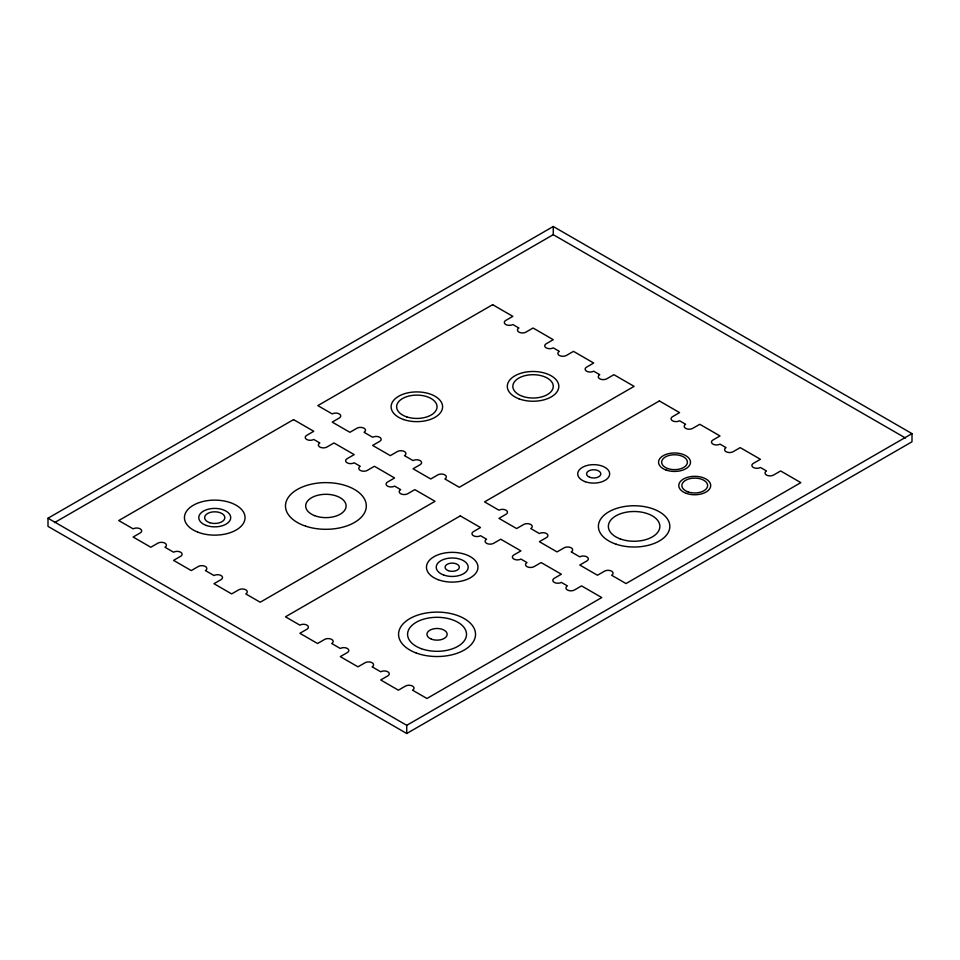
<?xml version="1.0" encoding="UTF-8"?>
<svg xmlns="http://www.w3.org/2000/svg" width="960" height="960" viewBox="0 0 960 960"><rect width="100%" height="100%" fill="white"/><g stroke="black" fill="none" stroke-linecap="round" stroke-linejoin="round"><path stroke-width="1.44" d="M48 518.22L553.26 226.5L912 433.62L912 441.78L406.74 733.5L48 526.38L48 518.22L406.74 725.328L912 433.62M54.492 522.636L553.26 234.672L905.52 438.048M553.26 226.5L553.26 234.672M406.74 725.328L406.74 733.5M293.556 419.616L118.74 520.548L133.14 528.864A5.004 2.892 0 0 1 140.208 528.864A5.004 2.892 0 0 1 140.208 532.944L133.14 537.024L150.816 547.236L157.896 543.156A5.004 2.892 0 0 1 164.964 543.156A5.004 2.892 0 0 1 164.964 547.236L173.556 552.204A5.004 2.892 0 0 1 180.636 552.204A5.004 2.892 0 0 1 180.636 556.284L173.556 560.364L191.244 570.576L198.312 566.496A5.004 2.892 0 0 1 205.392 566.496A5.004 2.892 0 0 1 205.392 570.576L213.984 575.532A5.004 2.892 0 0 1 221.052 575.532A5.004 2.892 0 0 1 221.052 579.624L213.984 583.704L231.66 593.916L238.74 589.824A5.004 2.892 0 0 1 245.808 589.824A5.004 2.892 0 0 1 245.808 593.916L260.208 602.232L435.036 501.3L414.816 489.624L407.748 493.716A5.004 2.892 0 0 1 400.668 493.716A5.004 2.892 0 0 1 400.668 489.624L394.608 486.12A5.004 2.892 0 0 1 387.54 486.12A5.004 2.892 0 0 1 387.54 482.04L394.608 477.96L374.4 466.284L367.332 470.376A5.004 2.892 0 0 1 360.252 470.376A5.004 2.892 0 0 1 360.252 466.284L354.192 462.792A5.004 2.892 0 0 1 347.112 462.792A5.004 2.892 0 0 1 347.112 458.7L354.192 454.62L333.984 442.956L326.904 447.036A5.004 2.892 0 0 1 319.836 447.036A5.004 2.892 0 0 1 319.836 442.956L313.764 439.452A5.004 2.892 0 0 1 306.696 439.452A5.004 2.892 0 0 1 306.696 435.372L313.764 431.28L293.556 419.616M492.636 304.68L317.808 405.612L332.208 413.928A5.004 2.892 0 0 1 339.288 413.928A5.004 2.892 0 0 1 339.288 418.008L332.208 422.1L349.896 432.3L356.964 428.22A5.004 2.892 0 0 1 364.044 428.22A5.004 2.892 0 0 1 364.044 432.3L372.636 437.268A5.004 2.892 0 0 1 379.704 437.268A5.004 2.892 0 0 1 379.704 441.348L372.636 445.428L390.312 455.64L397.392 451.56A5.004 2.892 0 0 1 404.46 451.56A5.004 2.892 0 0 1 404.46 455.64L413.052 460.596A5.004 2.892 0 0 1 420.132 460.596A5.004 2.892 0 0 1 420.132 464.688L413.052 468.768L430.74 478.98L437.808 474.9A5.004 2.892 0 0 1 444.888 474.9A5.004 2.892 0 0 1 444.888 478.98L459.288 487.296L634.104 386.364L613.896 374.688L606.816 378.78A5.004 2.892 0 0 1 599.748 378.78A5.004 2.892 0 0 1 599.748 374.688L593.688 371.196A5.004 2.892 0 0 1 586.608 371.196A5.004 2.892 0 0 1 586.608 367.104L593.688 363.024L573.468 351.36L566.4 355.44A5.004 2.892 0 0 1 559.332 355.44A5.004 2.892 0 0 1 559.332 351.36L553.26 347.856A5.004 2.892 0 0 1 546.192 347.856A5.004 2.892 0 0 1 546.192 343.776L553.26 339.684L533.052 328.02L525.984 332.1A5.004 2.892 0 0 1 518.904 332.1A5.004 2.892 0 0 1 518.904 328.02L512.844 324.516A5.004 2.892 0 0 1 505.764 324.516A5.004 2.892 0 0 1 505.764 320.436L512.844 316.356L492.636 304.68M460.296 515.88L285.468 616.812L299.868 625.128A5.004 2.892 0 0 1 306.948 625.128A5.004 2.892 0 0 1 306.948 629.208L299.868 633.3L317.556 643.5L324.636 639.42A5.004 2.892 0 0 1 331.704 639.42A5.004 2.892 0 0 1 331.704 643.5L340.296 648.468A5.004 2.892 0 0 1 347.364 648.468A5.004 2.892 0 0 1 347.364 652.548L340.296 656.628L357.984 666.84L365.052 662.76A5.004 2.892 0 0 1 372.132 662.76A5.004 2.892 0 0 1 372.132 666.84L380.712 671.796A5.004 2.892 0 0 1 387.792 671.796A5.004 2.892 0 0 1 387.792 675.888L380.712 679.968L398.4 690.18L405.468 686.088A5.004 2.892 0 0 1 412.548 686.088A5.004 2.892 0 0 1 412.548 690.18L426.948 698.496L601.764 597.564L581.556 585.888L574.488 589.98A5.004 2.892 0 0 1 567.408 589.98A5.004 2.892 0 0 1 567.408 585.888L561.348 582.396A5.004 2.892 0 0 1 554.268 582.396A5.004 2.892 0 0 1 554.268 578.304L561.348 574.224L541.14 562.56L534.06 566.64A5.004 2.892 0 0 1 526.992 566.64A5.004 2.892 0 0 1 526.992 562.56L520.932 559.056A5.004 2.892 0 0 1 513.852 559.056A5.004 2.892 0 0 1 513.852 554.964L520.932 550.884L500.712 539.22L493.644 543.3A5.004 2.892 0 0 1 486.564 543.3A5.004 2.892 0 0 1 486.564 539.22L480.504 535.716A5.004 2.892 0 0 1 473.436 535.716A5.004 2.892 0 0 1 473.436 531.636L480.504 527.544L460.296 515.88M659.364 400.944L484.548 501.876L498.948 510.192A5.004 2.892 0 0 1 506.016 510.192A5.004 2.892 0 0 1 506.016 514.272L498.948 518.364L516.636 528.564L523.704 524.484A5.004 2.892 0 0 1 530.784 524.484A5.004 2.892 0 0 1 530.784 528.564L539.364 533.532A5.004 2.892 0 0 1 546.444 533.532A5.004 2.892 0 0 1 546.444 537.612L539.364 541.692L557.052 551.904L564.132 547.824A5.004 2.892 0 0 1 571.2 547.824A5.004 2.892 0 0 1 571.2 551.904L579.792 556.86A5.004 2.892 0 0 1 586.86 556.86A5.004 2.892 0 0 1 586.86 560.952L579.792 565.032L597.468 575.244L604.548 571.164A5.004 2.892 0 0 1 611.616 571.164A5.004 2.892 0 0 1 611.616 575.244L626.016 583.56L800.844 482.628L780.636 470.952L773.556 475.044A5.004 2.892 0 0 1 766.488 475.044A5.004 2.892 0 0 1 766.488 470.952L760.416 467.46A5.004 2.892 0 0 1 753.348 467.46A5.004 2.892 0 0 1 753.348 463.368L760.416 459.288L740.208 447.624L733.14 451.704A5.004 2.892 0 0 1 726.06 451.704A5.004 2.892 0 0 1 726.06 447.624L720 444.12A5.004 2.892 0 0 1 712.932 444.12A5.004 2.892 0 0 1 712.932 440.04L720 435.948L699.792 424.284L692.712 428.364A5.004 2.892 0 0 1 685.644 428.364A5.004 2.892 0 0 1 685.644 424.284L679.584 420.78A5.004 2.892 0 0 1 672.504 420.78A5.004 2.892 0 0 1 672.504 416.7L679.584 412.62L659.364 400.944M686.256 493.356A15.972 9.228 0 0 0 710.7 485.88A15.972 9.228 0 0 0 687.252 477.396A15.972 9.228 0 0 0 686.256 493.356M688.104 491.916A12.876 7.44 0 0 0 707.616 485.664A12.876 7.44 0 0 0 688.488 479.04A12.876 7.44 0 0 0 688.104 491.916M666.048 470.028A15.972 9.228 0 0 0 690.492 462.54A15.972 9.228 0 0 0 667.044 454.056A15.972 9.228 0 0 0 666.048 470.028M667.896 468.588A12.876 7.44 0 0 0 687.408 462.336A12.876 7.44 0 0 0 668.268 455.7A12.876 7.44 0 0 0 667.896 468.588M443.724 575.04A15.972 9.228 0 0 0 468.18 567.552A15.972 9.228 0 0 0 444.732 559.068A15.972 9.228 0 0 0 443.724 575.04M421.296 648.684A29.46 17.004 0 0 0 466.488 635.004A29.46 17.004 0 0 0 423.372 619.248A29.46 17.004 0 0 0 421.296 648.684M438.132 579.684A25.764 14.88 0 0 0 477.936 568.032A25.764 14.88 0 0 0 440.568 553.956A25.764 14.88 0 0 0 438.132 579.684M448.2 570.636A7.14 4.128 0 0 0 459.336 567.516A7.14 4.128 0 0 0 449.088 563.508A7.14 4.128 0 0 0 448.2 570.636M431.388 639.144A10.104 5.832 0 0 0 447.132 634.728A10.104 5.832 0 0 0 432.636 629.064A10.104 5.832 0 0 0 431.388 639.144M416.244 653.004A38.484 22.212 0 0 0 475.488 635.376A38.484 22.212 0 0 0 419.436 614.568A38.484 22.212 0 0 0 416.244 653.004M305.688 526.176A40.416 23.34 0 0 0 366.312 505.968A40.416 23.34 0 0 0 305.688 485.748A40.416 23.34 0 0 0 305.688 526.176M314.568 515.628A20.208 11.664 0 0 0 346.056 506.796A20.208 11.664 0 0 0 317.064 495.468A20.208 11.664 0 0 0 314.568 515.628M197.748 532.128A30.312 17.508 0 0 0 244.98 518.88A30.312 17.508 0 0 0 201.492 501.888A30.312 17.508 0 0 0 197.748 532.128M209.688 522.684A10.104 5.832 0 0 0 224.844 517.632A10.104 5.832 0 0 0 209.688 512.58A10.104 5.832 0 0 0 209.688 522.684M206.256 525.444A15.972 9.228 0 0 0 230.7 517.968A15.972 9.228 0 0 0 207.252 509.484A15.972 9.228 0 0 0 206.256 525.444M589.68 477.288A7.14 4.128 0 0 0 600.816 474.168A7.14 4.128 0 0 0 590.568 470.16A7.14 4.128 0 0 0 589.68 477.288M585.216 481.692A15.972 9.228 0 0 0 609.648 474.204A15.972 9.228 0 0 0 586.188 465.732A15.972 9.228 0 0 0 585.216 481.692M620.028 538.836A25.764 14.88 0 0 0 659.832 527.196A25.764 14.88 0 0 0 622.464 513.108A25.764 14.88 0 0 0 620.028 538.836M616.212 544.236A35.724 20.628 0 0 0 669.828 526.404A35.724 20.628 0 0 0 616.272 508.512A35.724 20.628 0 0 0 616.212 544.236M518.976 398.82A25.764 14.88 0 0 0 558.78 387.168A25.764 14.88 0 0 0 521.412 373.092A25.764 14.88 0 0 0 518.976 398.82M522.948 396.468A20.208 11.664 0 0 0 553.26 386.364A20.208 11.664 0 0 0 522.948 376.26A20.208 11.664 0 0 0 522.948 396.468M403.584 419.532A25.764 14.88 0 0 0 442.596 407.028A25.764 14.88 0 0 0 404.34 393.78A25.764 14.88 0 0 0 403.584 419.532M406.74 416.88A20.208 11.664 0 0 0 437.052 406.776A20.208 11.664 0 0 0 406.74 396.672A20.208 11.664 0 0 0 406.74 416.88"/></g></svg>
